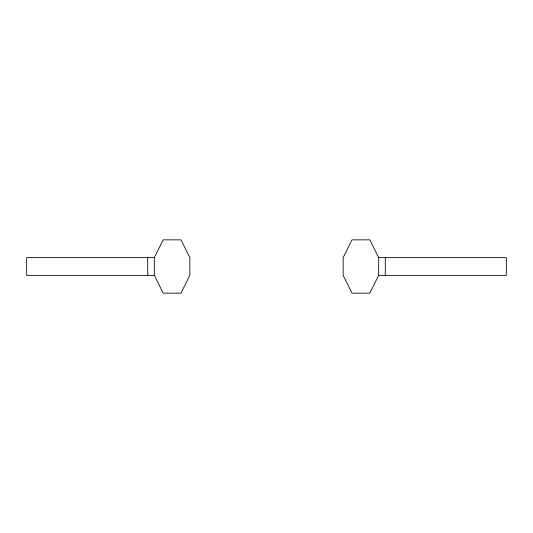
<?xml version="1.0" encoding="UTF-8"?>
<svg xmlns="http://www.w3.org/2000/svg" width="533" height="533" viewBox="0 0 533 533"><rect width="100%" height="100%" fill="white"/><g stroke="black" fill="none" stroke-linecap="round" stroke-linejoin="round"><path stroke-width="0.8" d="M154.317 257.619L163.205 239.85L180.967 239.85L189.855 257.619L189.855 275.381L180.967 293.15L163.205 293.15L154.317 275.381L154.317 257.619L26.65 257.619L26.65 275.381L154.317 275.381M378.683 275.381L369.795 293.15L352.033 293.15L343.145 275.381L343.145 257.619L352.033 239.85L369.795 239.85L378.683 257.619L378.683 275.381L506.35 275.381L506.35 257.619L378.683 257.619M385.286 257.619L385.286 275.381M147.714 257.619L147.714 275.381"/></g></svg>
